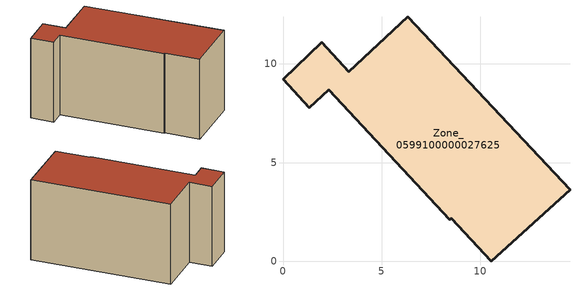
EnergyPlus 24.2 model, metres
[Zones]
Zone_0599100000027625
 floor ground (C_G): 8.45,2.11 2.31,8.68 1.34,7.78 0,9.22 1.96,11.08 3.32,9.61 6.31,12.39 14.54,3.63 10.56,0 8.52,2.18 z0
 wall outside (C_F): 3.32,9.61 1.96,11.08 0,9.22 1.34,7.78 2.31,8.68 8.45,2.11 8.52,2.18 10.56,0 14.54,3.63 6.31,12.39 3.32,9.61 z0:7.21
 roof outside (C_R): 14.54,3.63 6.31,12.39 3.32,9.61 1.96,11.08 0,9.22 1.34,7.78 2.31,8.68 8.45,2.11 8.52,2.18 10.56,0 z7.21
[BUILDING]
Pand.0599100000027625: North Axis=0; Terrain=City; Loads Convergence Tolerance Value=0.04; Temperature Convergence Tolerance Value=0.4; Solar Distribution=FullExterior; Maximum Number of Warmup Days=25; Minimum Number of Warmup Days=1
[Site:Location]
Rotterdam.The.Hague.AP_ZH_NLD Design_Conditions: Latitude=51.96; Longitude=4.45; Time Zone=1; Elevation=-4.5
[SITE:GROUNDTEMPERATURE:BUILDINGSURFACE]
18, 18, 18, 18, 18, 18, 18, 18, 18, 18, 18, 18
[MATERIAL] Thermal Absorptance=0.9; Solar Absorptance=0.7; Visible Absorptance=0.7
Name | Roughness | Thickness | Conductivity | Density | Specific Heat
G.TI.1975-1991 | MediumSmooth | 0.15 | 0.288461 | 540 | 1210
F.TI.1975-1991 | Rough | 0.3 | 0.230769 | 1920 | 840
R.TI.1975-1991 | MediumRough | 0.2 | 0.153846 | 1500 | 1000
[CONSTRUCTION]
C_G: G.TI.1975-1991
C_F: F.TI.1975-1991
C_R: R.TI.1975-1991
[ZONE]
Zone_0599100000027625: Type=1; Multiplier=1; Ceiling Height=Autocalculate; Volume=Autocalculate; Floor Area=autocalculate; Part of Total Floor Area=Yes
[ZONEINFILTRATION:DESIGNFLOWRATE]
Infil_Zone_0599100000027625: Zone or ZoneList or Space or SpaceList=Zone_0599100000027625; Schedule=AlwaysOn; Design Flow Rate Calculation Method=Flow/Area; Flow Rate per Floor Area=0.003; Constant Term Coefficient=1; Temperature Term Coefficient=0; Velocity Term Coefficient=0; Velocity Squared Term Coefficient=0
[HVACTEMPLATE:ZONE:IDEALLOADSAIRSYSTEM]
Zone_0599100000027625: Maximum Heating Supply Air Temperature=50; Minimum Cooling Supply Air Temperature=13; Maximum Heating Supply Air Humidity Ratio=0.0156; Minimum Cooling Supply Air Humidity Ratio=0.0077; Heating Limit=NoLimit; Cooling Limit=NoLimit; Dehumidification Control Type=ConstantSensibleHeatRatio; Cooling Sensible Heat Ratio=0.7; Dehumidification Setpoint=60; Humidification Control Type=None; Humidification Setpoint=30; Outdoor Air Method=None; Outdoor Air Flow Rate per Person=0.00944; Outdoor Air Flow Rate per Zone Floor Area=0; Outdoor Air Flow Rate per Zone=0; Demand Controlled Ventilation Type=None; Outdoor Air Economizer Type=NoEconomizer; Heat Recovery Type=None; Sensible Heat Recovery Effectiveness=0.7; Latent Heat Recovery Effectiveness=0.65
[ZONECONTROL:THERMOSTAT]
ThermostatControl_Zone_0599100000027625: Zone or ZoneList=Zone_0599100000027625; Control Type Schedule=DualSetpointControlType; Control 1=Thermostat_Zone_0599100000027625; Temperature Difference Between Cutout And Setpoint=0
[THERMOSTATSETPOINT:DUALSETPOINT]
Thermostat_Zone_0599100000027625: Heating Setpoint Temperature Schedule=HeatingSetpoint_Zone_0599100000027625; Cooling Setpoint Temperature Schedule=CoolingSetpoint_Zone_0599100000027625
[SCHEDULE:COMPACT]
HeatingSetpoint_Zone_0599100000027625: Through: 12/31, For: AllDays, Until: 24:00, 21
CoolingSetpoint_Zone_0599100000027625: Through: 12/31, For: AllDays, Until: 24:00, 24
DualSetpointControlType: Through: 12/31, For: AllDays, Until: 24:00, 4
AlwaysOn: Through: 12/31, For: AllDays, Until: 24:00, 1
